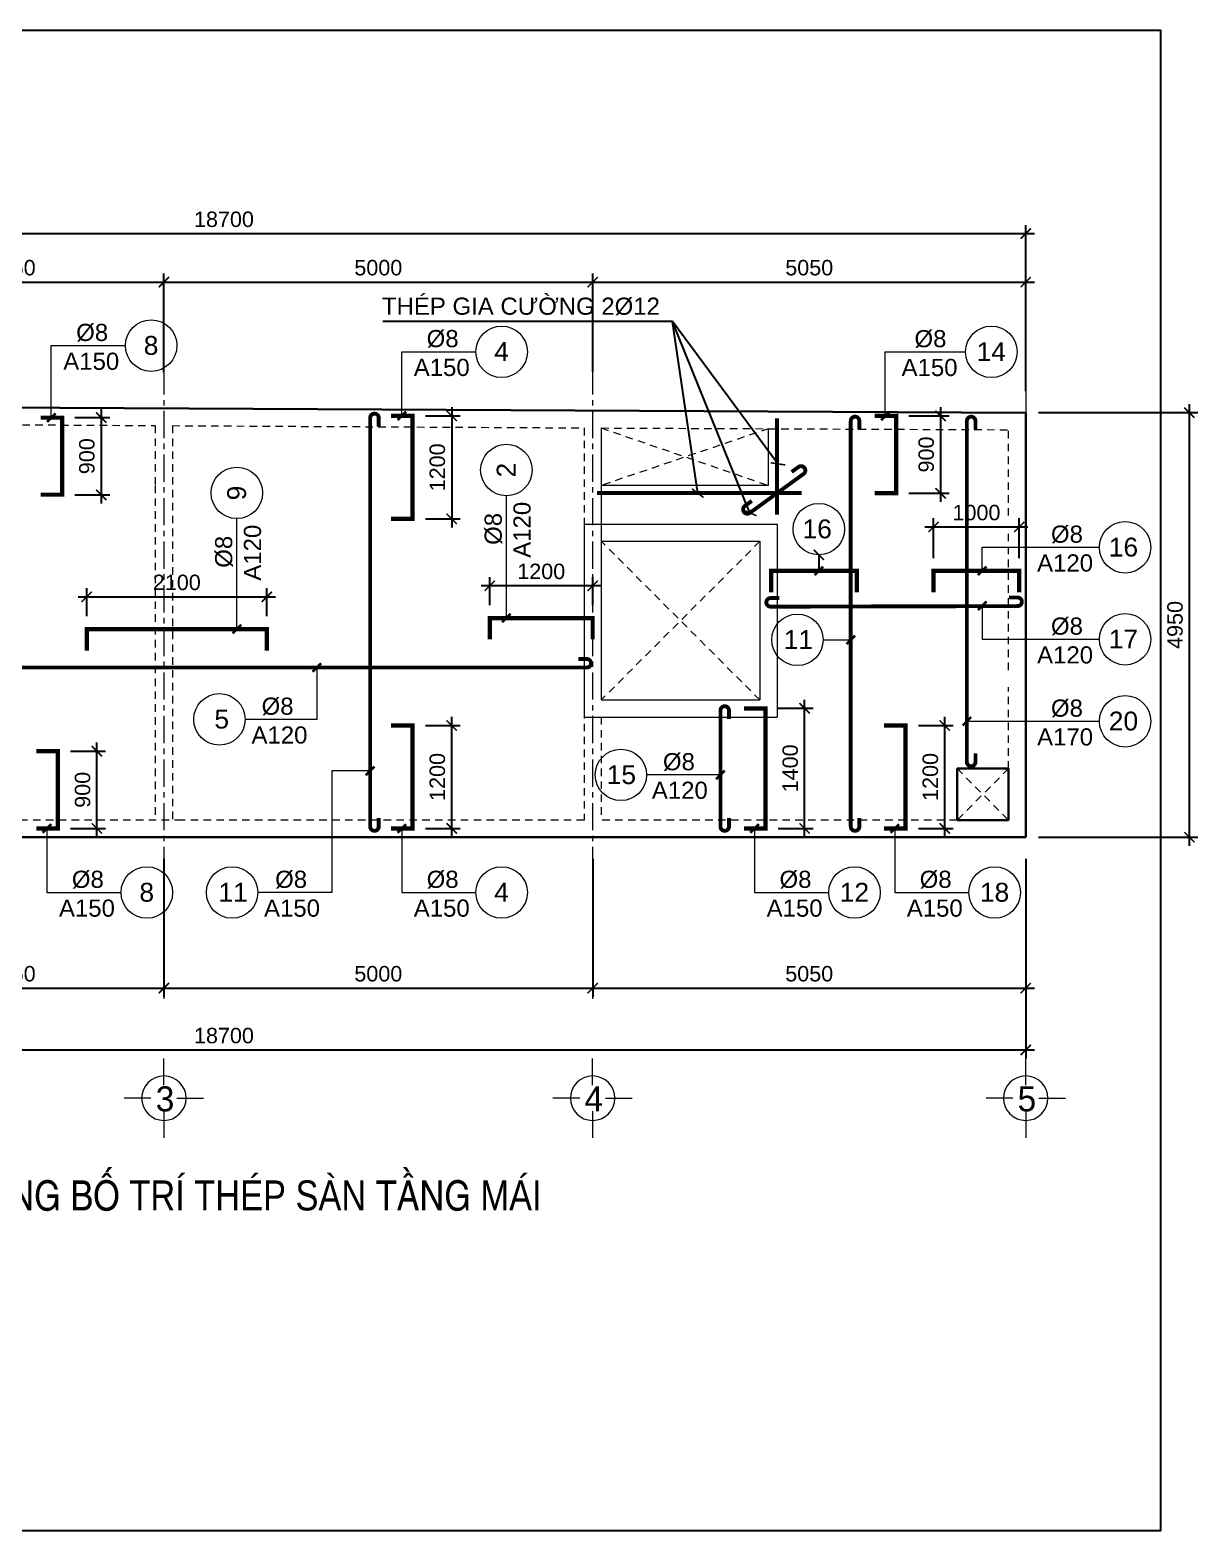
# Model space of a CAD drawing. Header units: millimetres. Extents: x -559287 to -299624, y 2351330 to 2655682.
# Drawn here: x -524757 to -511138, y 2408012 to 2425510 of the extents above; entities that cross this region are included whole.
import ezdxf
from ezdxf.enums import TextEntityAlignment as Align

# ---------------------------------------------------------------- set-up
doc = ezdxf.new("R2010")
doc.units = ezdxf.units.MM
doc.header["$LTSCALE"] = 10
for name, pattern in [('ACAD_ISO04W100', [30, 24, -3, 0, -3]), ('CENTER', [50.8, 31.75, -6.35, 6.35, -6.35]), ('HIDDEN', [0.3, 0.175, -0.125]), ('HIDDENX2', [0.75, 0.5, -0.25])]:
    doc.linetypes.add(name, pattern=pattern)
doc.layers.get('0').update_dxf_attribs({"lineweight": 20})
doc.layers.get('Defpoints').update_dxf_attribs({"lineweight": 20})
for name, color, linetype, lineweight in [('Dim', 251, 'Continuous', 15), ('Net khuat', 76, 'HIDDENX2', 15), ('Net manh', 8, 'Continuous', 13), ('Net-thay', 252, 'Continuous', 9), ('Text', 54, 'Continuous', 25), ('Thep dai', 2, 'Continuous', 50), ('Thep doc', 140, 'Continuous', 60), ('Tim', 144, 'CENTER', 9), ('Tuong', 1, 'Continuous', 30)]:
    doc.layers.add(name, color=color, linetype=linetype, lineweight=lineweight)
doc.layers.add('ththep', color=3, linetype='Continuous')
doc.styles.add('HELVE', font='VHAVAN.TTF', dxfattribs={"height": 800})
doc.styles.add('IN-NHO', font='VHELVEN.TTF', dxfattribs={"height": 200})
doc.styles.add('NGHIA5', font='arial_0.ttf', dxfattribs={"height": 180})
doc.styles.add('STYLE1-S1', font='VHARIALN.TTF')
doc.dimstyles.new('dim100', dxfattribs={"dimscale": 100, "dimtxt": 180, "dimasz": 1.2, "dimexe": 1, "dimexo": 1.5, "dimgap": 0.75, "dimtad": 1, "dimdec": 0, "dimzin": 0, "dimdsep": 46, "dimtxsty": 'NGHIA5', "dimblk1": 'ARCHTICK', "dimblk2": 'ARCHTICK', "dimsah": 1, "dimcen": 0.09, "dimdle": 1, "dimclrd": 256, "dimclre": 256, "dimclrt": 54, "dimadec": 0, "dimazin": 0, "dimtfac": 1, "dimtdec": 0, "dimtofl": 0, "dimtmove": 2, "dimatfit": 3, "dimfxl": 0, "dimtolj": 1, "dimtzin": 0, "dimarcsym": 0})

# ---------------------------------------------------------------- blocks, each defined once
blk = doc.blocks.new('_ARCHTICK')
at = {"color": 0, "linetype": 'ByBlock', "const_width": 0.15}
blk.add_lwpolyline([(-0.5, -0.5), (0.5, 0.5)], dxfattribs=at)
blk = doc.blocks.new('*D451')
at = {"layer": 'Defpoints', "color": 0, "transparency": 16777216}
for p in [(-526746, 2415999), (-523196, 2415999), (-523196, 2414340)]:
    blk.add_point(p, dxfattribs=at)
at = {"layer": 'Dim', "lineweight": -2, "transparency": 16777216}
for p, q in [((-526746, 2415849), (-526746, 2414240)), ((-523196, 2415849), (-523196, 2414240)), ((-526846, 2414340), (-523096, 2414340))]:
    blk.add_line(p, q, dxfattribs=at)
at = {"layer": 'Dim', "lineweight": -2, "transparency": 16777216, "xscale": 120, "yscale": 120, "zscale": 120, "rotation": 180}
blk.add_blockref('_ARCHTICK', (-526746, 2414340), dxfattribs=at)
at = {"layer": 'Dim', "lineweight": -2, "transparency": 16777216, "xscale": 120, "yscale": 120, "zscale": 120}
blk.add_blockref('_ARCHTICK', (-523196, 2414340), dxfattribs=at)
at = {"layer": 'Dim', "color": 54, "transparency": 16777216, "insert": (-524971, 2414507), "char_height": 180, "attachment_point": 5, "style": 'NGHIA5'}
blk.add_mtext('\\A1;3550', dxfattribs=at)
blk = doc.blocks.new('*D452')
at = {"layer": 'Defpoints', "color": 0, "transparency": 16777216}
for p in [(-523196, 2415999), (-518196, 2415999), (-518196, 2414340)]:
    blk.add_point(p, dxfattribs=at)
at = {"layer": 'Dim', "lineweight": -2, "transparency": 16777216}
for p, q in [((-523196, 2415849), (-523196, 2414240)), ((-518196, 2415849), (-518196, 2414240)), ((-523296, 2414340), (-518096, 2414340))]:
    blk.add_line(p, q, dxfattribs=at)
at = {"layer": 'Dim', "lineweight": -2, "transparency": 16777216, "xscale": 120, "yscale": 120, "zscale": 120, "rotation": 180}
blk.add_blockref('_ARCHTICK', (-523196, 2414340), dxfattribs=at)
at = {"layer": 'Dim', "lineweight": -2, "transparency": 16777216, "xscale": 120, "yscale": 120, "zscale": 120}
blk.add_blockref('_ARCHTICK', (-518196, 2414340), dxfattribs=at)
at = {"layer": 'Dim', "color": 54, "transparency": 16777216, "insert": (-520696, 2414507), "char_height": 180, "attachment_point": 5, "style": 'NGHIA5'}
blk.add_mtext('\\A1;5000', dxfattribs=at)
blk = doc.blocks.new('*D453')
at = {"layer": 'Defpoints', "color": 0, "transparency": 16777216}
for p in [(-518196, 2415999), (-513146, 2415999), (-513146, 2414340)]:
    blk.add_point(p, dxfattribs=at)
at = {"layer": 'Dim', "lineweight": -2, "transparency": 16777216}
for p, q in [((-518196, 2415849), (-518196, 2414240)), ((-513146, 2415849), (-513146, 2414240)), ((-518296, 2414340), (-513046, 2414340))]:
    blk.add_line(p, q, dxfattribs=at)
at = {"layer": 'Dim', "lineweight": -2, "transparency": 16777216, "xscale": 120, "yscale": 120, "zscale": 120, "rotation": 180}
blk.add_blockref('_ARCHTICK', (-518196, 2414340), dxfattribs=at)
at = {"layer": 'Dim', "lineweight": -2, "transparency": 16777216, "xscale": 120, "yscale": 120, "zscale": 120}
blk.add_blockref('_ARCHTICK', (-513146, 2414340), dxfattribs=at)
at = {"layer": 'Dim', "color": 54, "transparency": 16777216, "insert": (-515671, 2414507), "char_height": 180, "attachment_point": 5, "style": 'NGHIA5'}
blk.add_mtext('\\A1;5050', dxfattribs=at)
blk = doc.blocks.new('*D454')
at = {"layer": 'Defpoints', "color": 0, "transparency": 16777216}
for p in [(-531846, 2415999), (-513146, 2415999), (-513146, 2413619)]:
    blk.add_point(p, dxfattribs=at)
at = {"layer": 'Dim', "lineweight": -2, "transparency": 16777216}
for p, q in [((-531846, 2415849), (-531846, 2413519)), ((-513146, 2415849), (-513146, 2413519)), ((-531946, 2413619), (-513046, 2413619))]:
    blk.add_line(p, q, dxfattribs=at)
at = {"layer": 'Dim', "lineweight": -2, "transparency": 16777216, "xscale": 120, "yscale": 120, "zscale": 120, "rotation": 180}
blk.add_blockref('_ARCHTICK', (-531846, 2413619), dxfattribs=at)
at = {"layer": 'Dim', "lineweight": -2, "transparency": 16777216, "xscale": 120, "yscale": 120, "zscale": 120}
blk.add_blockref('_ARCHTICK', (-513146, 2413619), dxfattribs=at)
at = {"layer": 'Dim', "color": 54, "transparency": 16777216, "insert": (-522496, 2413786), "char_height": 180, "attachment_point": 5, "style": 'NGHIA5'}
blk.add_mtext('\\A1;18700', dxfattribs=at)
blk = doc.blocks.new('truc ngang-helve')
for points in [[(0, -4.8), (0, 0)], [(-2.33, -7.13), (-7.13, -7.13)], [(2.33, -7.13), (7.13, -7.13)], [(0, -9.45), (0, -14.26)]]:
    blk.add_lwpolyline(points)
blk.add_circle((0, -7.13), 4)
at = {"style": 'HELVE'}
blk.add_attdef('A', text='', height=4.5, dxfattribs=at).set_placement((0.03, -7.01), align=Align.MIDDLE_CENTER)
blk = doc.blocks.new('*D457')
at = {"layer": 'Defpoints', "color": 0, "transparency": 16777216}
for p in [(-523196, 2422571), (-526746, 2421379), (-523196, 2421372)]:
    blk.add_point(p, dxfattribs=at)
at = {"layer": 'Dim', "lineweight": -2, "transparency": 16777216}
for p, q in [((-526746, 2421529), (-526746, 2422671)), ((-523196, 2421522), (-523196, 2422671)), ((-526846, 2422571), (-523096, 2422571))]:
    blk.add_line(p, q, dxfattribs=at)
at = {"layer": 'Dim', "lineweight": -2, "transparency": 16777216, "xscale": 120, "yscale": 120, "zscale": 120, "rotation": 180}
blk.add_blockref('_ARCHTICK', (-526746, 2422571), dxfattribs=at)
at = {"layer": 'Dim', "lineweight": -2, "transparency": 16777216, "xscale": 120, "yscale": 120, "zscale": 120}
blk.add_blockref('_ARCHTICK', (-523196, 2422571), dxfattribs=at)
at = {"layer": 'Dim', "color": 54, "transparency": 16777216, "insert": (-524971, 2422738), "char_height": 180, "attachment_point": 5, "style": 'NGHIA5'}
blk.add_mtext('\\A1;3550', dxfattribs=at)
blk = doc.blocks.new('*D458')
at = {"layer": 'Defpoints', "color": 0, "transparency": 16777216}
for p in [(-518196, 2422571), (-523196, 2421372), (-518196, 2421379)]:
    blk.add_point(p, dxfattribs=at)
at = {"layer": 'Dim', "lineweight": -2, "transparency": 16777216}
for p, q in [((-523196, 2421522), (-523196, 2422671)), ((-518196, 2421529), (-518196, 2422671)), ((-523296, 2422571), (-518096, 2422571))]:
    blk.add_line(p, q, dxfattribs=at)
at = {"layer": 'Dim', "lineweight": -2, "transparency": 16777216, "xscale": 120, "yscale": 120, "zscale": 120, "rotation": 180}
blk.add_blockref('_ARCHTICK', (-523196, 2422571), dxfattribs=at)
at = {"layer": 'Dim', "lineweight": -2, "transparency": 16777216, "xscale": 120, "yscale": 120, "zscale": 120}
blk.add_blockref('_ARCHTICK', (-518196, 2422571), dxfattribs=at)
at = {"layer": 'Dim', "color": 54, "transparency": 16777216, "insert": (-520696, 2422738), "char_height": 180, "attachment_point": 5, "style": 'NGHIA5'}
blk.add_mtext('\\A1;5000', dxfattribs=at)
blk = doc.blocks.new('*D459')
at = {"layer": 'Defpoints', "color": 0, "transparency": 16777216}
for p in [(-513146, 2422571), (-518196, 2421379), (-513146, 2421151)]:
    blk.add_point(p, dxfattribs=at)
at = {"layer": 'Dim', "lineweight": -2, "transparency": 16777216}
for p, q in [((-518196, 2421529), (-518196, 2422671)), ((-513146, 2421301), (-513146, 2422671)), ((-518296, 2422571), (-513046, 2422571))]:
    blk.add_line(p, q, dxfattribs=at)
at = {"layer": 'Dim', "lineweight": -2, "transparency": 16777216, "xscale": 120, "yscale": 120, "zscale": 120, "rotation": 180}
blk.add_blockref('_ARCHTICK', (-518196, 2422571), dxfattribs=at)
at = {"layer": 'Dim', "lineweight": -2, "transparency": 16777216, "xscale": 120, "yscale": 120, "zscale": 120}
blk.add_blockref('_ARCHTICK', (-513146, 2422571), dxfattribs=at)
at = {"layer": 'Dim', "color": 54, "transparency": 16777216, "insert": (-515671, 2422738), "char_height": 180, "attachment_point": 5, "style": 'NGHIA5'}
blk.add_mtext('\\A1;5050', dxfattribs=at)
blk = doc.blocks.new('*D460')
at = {"layer": 'Defpoints', "color": 0, "transparency": 16777216}
for p in [(-513146, 2423136), (-531846, 2421379), (-513146, 2421214)]:
    blk.add_point(p, dxfattribs=at)
at = {"layer": 'Dim', "lineweight": -2, "transparency": 16777216}
for p, q in [((-531946, 2423136), (-513046, 2423136)), ((-531846, 2421529), (-531846, 2423236)), ((-513146, 2421364), (-513146, 2423236))]:
    blk.add_line(p, q, dxfattribs=at)
at = {"layer": 'Dim', "lineweight": -2, "transparency": 16777216, "xscale": 120, "yscale": 120, "zscale": 120, "rotation": 180}
blk.add_blockref('_ARCHTICK', (-531846, 2423136), dxfattribs=at)
at = {"layer": 'Dim', "lineweight": -2, "transparency": 16777216, "xscale": 120, "yscale": 120, "zscale": 120}
blk.add_blockref('_ARCHTICK', (-513146, 2423136), dxfattribs=at)
at = {"layer": 'Dim', "color": 54, "transparency": 16777216, "insert": (-522496, 2423302), "char_height": 180, "attachment_point": 5, "style": 'NGHIA5'}
blk.add_mtext('\\A1;18700', dxfattribs=at)
blk = doc.blocks.new('*D461')
at = {"layer": 'Defpoints', "color": 0, "transparency": 16777216}
for p in [(-513147, 2421049), (-511238, 2421049), (-513147, 2416099)]:
    blk.add_point(p, dxfattribs=at)
at = {"layer": 'Dim', "lineweight": -2, "transparency": 16777216}
for p, q in [((-512997, 2421049), (-511138, 2421049)), ((-511238, 2415999), (-511238, 2421149)), ((-512997, 2416099), (-511138, 2416099))]:
    blk.add_line(p, q, dxfattribs=at)
at = {"layer": 'Dim', "lineweight": -2, "transparency": 16777216, "xscale": 120, "yscale": 120, "zscale": 120}
for p, rotation in [((-511238, 2421049), 90), ((-511238, 2416099), 270)]:
    blk.add_blockref('_ARCHTICK', p, dxfattribs=dict(at, rotation=rotation))
at = {"layer": 'Dim', "color": 54, "transparency": 16777216, "insert": (-511405, 2418574), "char_height": 180, "attachment_point": 5, "rotation": 90, "style": 'NGHIA5'}
blk.add_mtext('\\A1;4950', dxfattribs=at)
blk = doc.blocks.new('*D464')
at = {"layer": 'Defpoints', "color": 0, "ltscale": 3, "transparency": 16777216}
for p in [(-521996, 2418902), (-524096, 2418526), (-521996, 2418526)]:
    blk.add_point(p, dxfattribs=at)
at = {"layer": 'Dim', "lineweight": -2, "ltscale": 3, "transparency": 16777216}
for p, q in [((-524096, 2418676), (-524096, 2419002)), ((-521996, 2418676), (-521996, 2419002)), ((-524196, 2418902), (-521896, 2418902))]:
    blk.add_line(p, q, dxfattribs=at)
at = {"layer": 'Dim', "lineweight": -2, "ltscale": 3, "transparency": 16777216, "xscale": 120, "yscale": 120, "zscale": 120, "rotation": 180}
blk.add_blockref('_ARCHTICK', (-524096, 2418902), dxfattribs=at)
at = {"layer": 'Dim', "lineweight": -2, "ltscale": 3, "transparency": 16777216, "xscale": 120, "yscale": 120, "zscale": 120}
blk.add_blockref('_ARCHTICK', (-521996, 2418902), dxfattribs=at)
at = {"layer": 'Dim', "color": 54, "ltscale": 3, "transparency": 16777216, "insert": (-523046, 2419069), "char_height": 180, "attachment_point": 5, "style": 'NGHIA5'}
blk.add_mtext('\\A1;2100', dxfattribs=at)
blk = doc.blocks.new('*D466')
at = {"layer": 'Defpoints', "color": 0, "transparency": 16777216}
for p in [(-524434, 2417102), (-523977, 2417102), (-524434, 2416202)]:
    blk.add_point(p, dxfattribs=at)
at = {"layer": 'Dim', "lineweight": -2, "transparency": 16777216}
for p, q in [((-523977, 2416102), (-523977, 2417202)), ((-524284, 2417102), (-523877, 2417102)), ((-524284, 2416202), (-523877, 2416202))]:
    blk.add_line(p, q, dxfattribs=at)
at = {"layer": 'Dim', "lineweight": -2, "transparency": 16777216, "xscale": 120, "yscale": 120, "zscale": 120}
for p, rotation in [((-523977, 2417102), 90), ((-523977, 2416202), 270)]:
    blk.add_blockref('_ARCHTICK', p, dxfattribs=dict(at, rotation=rotation))
at = {"layer": 'Dim', "color": 54, "transparency": 16777216, "insert": (-524144, 2416652), "char_height": 180, "attachment_point": 5, "rotation": 90, "style": 'NGHIA5'}
blk.add_mtext('\\A1;900', dxfattribs=at)
blk = doc.blocks.new('*D467')
at = {"layer": 'Defpoints', "color": 0, "transparency": 16777216}
for p in [(-524384, 2420991), (-524384, 2420091), (-523927, 2420091)]:
    blk.add_point(p, dxfattribs=at)
at = {"layer": 'Dim', "lineweight": -2, "transparency": 16777216}
for p, q in [((-523927, 2421091), (-523927, 2419991)), ((-524234, 2420991), (-523827, 2420991)), ((-524234, 2420091), (-523827, 2420091))]:
    blk.add_line(p, q, dxfattribs=at)
at = {"layer": 'Dim', "lineweight": -2, "transparency": 16777216, "xscale": 120, "yscale": 120, "zscale": 120}
for p, rotation in [((-523927, 2420991), 90), ((-523927, 2420091), 270)]:
    blk.add_blockref('_ARCHTICK', p, dxfattribs=dict(at, rotation=rotation))
at = {"layer": 'Dim', "color": 54, "transparency": 16777216, "insert": (-524094, 2420541), "char_height": 180, "attachment_point": 5, "rotation": 90, "style": 'NGHIA5'}
blk.add_mtext('\\A1;900', dxfattribs=at)
blk = doc.blocks.new('*D468')
at = {"layer": 'Defpoints', "color": 0, "transparency": 16777216}
for p in [(-520297, 2417402), (-519840, 2417402), (-520297, 2416202)]:
    blk.add_point(p, dxfattribs=at)
at = {"layer": 'Dim', "lineweight": -2, "transparency": 16777216}
for p, q in [((-520147, 2417402), (-519740, 2417402)), ((-519840, 2416102), (-519840, 2417502)), ((-520147, 2416202), (-519740, 2416202))]:
    blk.add_line(p, q, dxfattribs=at)
at = {"layer": 'Dim', "lineweight": -2, "transparency": 16777216, "xscale": 120, "yscale": 120, "zscale": 120}
for p, rotation in [((-519840, 2417402), 90), ((-519840, 2416202), 270)]:
    blk.add_blockref('_ARCHTICK', p, dxfattribs=dict(at, rotation=rotation))
at = {"layer": 'Dim', "color": 54, "transparency": 16777216, "insert": (-520007, 2416802), "char_height": 180, "attachment_point": 5, "rotation": 90, "style": 'NGHIA5'}
blk.add_mtext('\\A1;1200', dxfattribs=at)
blk = doc.blocks.new('*D469')
at = {"layer": 'Defpoints', "color": 0, "transparency": 16777216}
for p in [(-520297, 2421011), (-520297, 2419811), (-519840, 2419811)]:
    blk.add_point(p, dxfattribs=at)
at = {"layer": 'Dim', "lineweight": -2, "transparency": 16777216}
for p, q in [((-520147, 2421011), (-519740, 2421011)), ((-519840, 2421111), (-519840, 2419711)), ((-520147, 2419811), (-519740, 2419811))]:
    blk.add_line(p, q, dxfattribs=at)
at = {"layer": 'Dim', "lineweight": -2, "transparency": 16777216, "xscale": 120, "yscale": 120, "zscale": 120}
for p, rotation in [((-519840, 2421011), 90), ((-519840, 2419811), 270)]:
    blk.add_blockref('_ARCHTICK', p, dxfattribs=dict(at, rotation=rotation))
at = {"layer": 'Dim', "color": 54, "transparency": 16777216, "insert": (-520007, 2420411), "char_height": 180, "attachment_point": 5, "rotation": 90, "style": 'NGHIA5'}
blk.add_mtext('\\A1;1200', dxfattribs=at)
blk = doc.blocks.new('*D788')
at = {"layer": 'Defpoints', "color": 0, "ltscale": 3, "transparency": 16777216}
for p in [(-519396, 2419031), (-519396, 2418655), (-518196, 2418655)]:
    blk.add_point(p, dxfattribs=at)
at = {"layer": 'Dim', "lineweight": -2, "ltscale": 3, "transparency": 16777216}
for p, q in [((-519396, 2418805), (-519396, 2419131)), ((-518196, 2418805), (-518196, 2419131)), ((-518096, 2419031), (-519496, 2419031))]:
    blk.add_line(p, q, dxfattribs=at)
at = {"layer": 'Dim', "lineweight": -2, "ltscale": 3, "transparency": 16777216, "xscale": 120, "yscale": 120, "zscale": 120, "rotation": 180}
blk.add_blockref('_ARCHTICK', (-519396, 2419031), dxfattribs=at)
at = {"layer": 'Dim', "lineweight": -2, "ltscale": 3, "transparency": 16777216, "xscale": 120, "yscale": 120, "zscale": 120}
blk.add_blockref('_ARCHTICK', (-518196, 2419031), dxfattribs=at)
at = {"layer": 'Dim', "color": 54, "ltscale": 3, "transparency": 16777216, "insert": (-518796, 2419197), "char_height": 180, "attachment_point": 5, "style": 'NGHIA5'}
blk.add_mtext('\\A1;1200', dxfattribs=at)
blk = doc.blocks.new('*D789')
at = {"layer": 'Defpoints', "color": 0, "transparency": 16777216}
for p in [(-516182, 2417602), (-515725, 2417602), (-516182, 2416202)]:
    blk.add_point(p, dxfattribs=at)
at = {"layer": 'Dim', "lineweight": -2, "transparency": 16777216}
for p, q in [((-515725, 2416102), (-515725, 2417702)), ((-516032, 2417602), (-515625, 2417602)), ((-516032, 2416202), (-515625, 2416202))]:
    blk.add_line(p, q, dxfattribs=at)
at = {"layer": 'Dim', "lineweight": -2, "transparency": 16777216, "xscale": 120, "yscale": 120, "zscale": 120}
for p, rotation in [((-515725, 2417602), 90), ((-515725, 2416202), 270)]:
    blk.add_blockref('_ARCHTICK', p, dxfattribs=dict(at, rotation=rotation))
at = {"layer": 'Dim', "color": 54, "transparency": 16777216, "insert": (-515892, 2416902), "char_height": 180, "attachment_point": 5, "rotation": 90, "style": 'NGHIA5'}
blk.add_mtext('\\A1;1400', dxfattribs=at)
blk = doc.blocks.new('*D790')
at = {"layer": 'Defpoints', "color": 0, "transparency": 16777216}
for p in [(-514659, 2421011), (-514659, 2420110), (-514139, 2420110)]:
    blk.add_point(p, dxfattribs=at)
at = {"layer": 'Dim', "lineweight": -2, "transparency": 16777216}
for p, q in [((-514509, 2421011), (-514039, 2421011)), ((-514139, 2421111), (-514139, 2420010)), ((-514509, 2420110), (-514039, 2420110))]:
    blk.add_line(p, q, dxfattribs=at)
at = {"layer": 'Dim', "lineweight": -2, "transparency": 16777216, "xscale": 120, "yscale": 120, "zscale": 120}
for p, rotation in [((-514139, 2421011), 90), ((-514139, 2420110), 270)]:
    blk.add_blockref('_ARCHTICK', p, dxfattribs=dict(at, rotation=rotation))
at = {"layer": 'Dim', "color": 54, "transparency": 16777216, "insert": (-514306, 2420561), "char_height": 180, "attachment_point": 5, "rotation": 90, "style": 'NGHIA5'}
blk.add_mtext('\\A1;900', dxfattribs=at)
blk = doc.blocks.new('*D822')
at = {"layer": 'Defpoints', "color": 0, "transparency": 16777216}
for p in [(-513222, 2419717), (-514221, 2419204), (-513222, 2419204)]:
    blk.add_point(p, dxfattribs=at)
at = {"layer": 'Dim', "lineweight": -2, "transparency": 16777216}
for p, q in [((-514221, 2419354), (-514221, 2419817)), ((-513222, 2419354), (-513222, 2419817)), ((-514321, 2419717), (-513122, 2419717))]:
    blk.add_line(p, q, dxfattribs=at)
at = {"layer": 'Dim', "lineweight": -2, "transparency": 16777216, "xscale": 120, "yscale": 120, "zscale": 120, "rotation": 180}
blk.add_blockref('_ARCHTICK', (-514221, 2419717), dxfattribs=at)
at = {"layer": 'Dim', "lineweight": -2, "transparency": 16777216, "xscale": 120, "yscale": 120, "zscale": 120}
blk.add_blockref('_ARCHTICK', (-513222, 2419717), dxfattribs=at)
at = {"layer": 'Dim', "color": 54, "transparency": 16777216, "insert": (-513721, 2419883), "char_height": 180, "attachment_point": 5, "style": 'NGHIA5'}
blk.add_mtext('\\A1;1000', dxfattribs=at)
blk = doc.blocks.new('*D823')
at = {"layer": 'Defpoints', "color": 0, "transparency": 16777216}
for p in [(-514548, 2417402), (-514091, 2417402), (-514548, 2416202)]:
    blk.add_point(p, dxfattribs=at)
at = {"layer": 'Dim', "lineweight": -2, "transparency": 16777216}
for p, q in [((-514398, 2417402), (-513991, 2417402)), ((-514091, 2416102), (-514091, 2417502)), ((-514398, 2416202), (-513991, 2416202))]:
    blk.add_line(p, q, dxfattribs=at)
at = {"layer": 'Dim', "lineweight": -2, "transparency": 16777216, "xscale": 120, "yscale": 120, "zscale": 120}
for p, rotation in [((-514091, 2417402), 90), ((-514091, 2416202), 270)]:
    blk.add_blockref('_ARCHTICK', p, dxfattribs=dict(at, rotation=rotation))
at = {"layer": 'Dim', "color": 54, "transparency": 16777216, "insert": (-514258, 2416802), "char_height": 180, "attachment_point": 5, "rotation": 90, "style": 'NGHIA5'}
blk.add_mtext('\\A1;1200', dxfattribs=at)

msp = doc.modelspace()

# ---------------------------------------------------------------- linework, layer by layer
at = {"color": 251, "linetype": 'ACAD_ISO04W100', "ltscale": 20}
msp.add_line((-513146.1, 2422693.3), (-513146.1, 2420229), dxfattribs=at)
at = {"layer": 'Net khuat', "linetype": 'HIDDEN', "ltscale": 50}
for p, q in [((-526646.4, 2420917), (-523296.4, 2420898.7)), ((-523296.4, 2420898.7), (-523296.4, 2420198.8)), ((-523096.4, 2420897.6), (-518296.4, 2420871.4)), ((-523096.4, 2420897.6), (-523096.4, 2416298.8)), ((-518296.4, 2420871.4), (-518296.4, 2416298.8)), ((-518096.4, 2420870.3), (-513346.1, 2420849.5)), ((-518096.4, 2420870.3), (-516145.9, 2420199.9)), ((-516145.9, 2420861.5), (-518096.4, 2420199.9)), ((-513346.2, 2419848.8), (-513346.1, 2420849.5)), ((-523296.4, 2420198.8), (-523296.4, 2416298.8)), ((-513346.4, 2418048.8), (-513346.2, 2419648.8)), ((-516246.4, 2419549.1), (-518096.4, 2417699.1)), ((-516246.4, 2417699.1), (-518096.4, 2419549.1)), ((-513346.5, 2416898.8), (-513346.4, 2417848.8)), ((-518096.4, 2417499.1), (-518096.4, 2416298.8)), ((-513346.4, 2416898.8), (-513946.5, 2416298.8)), ((-513946.4, 2416898.8), (-513346.4, 2416298.8)), ((-522984.8, 2416298.8), (-526646.4, 2416298.8)), ((-518296.4, 2416298.8), (-523096.4, 2416298.8)), ((-513946.6, 2416298.8), (-518096.4, 2416298.8))]:
    msp.add_line(p, q, dxfattribs=at)
at = {"layer": 'Net khuat', "linetype": 'ByBlock', "ltscale": 50}
for p, q in [((-518096.4, 2420870.3), (-518096.4, 2419848.7)), ((-516145.9, 2420199.9), (-516145.9, 2420861.5)), ((-516145.9, 2420199.9), (-518096.4, 2420199.9)), ((-518096.4, 2419848.7), (-518096.4, 2417699.1)), ((-518296.4, 2419749.1), (-516046.4, 2419748.9)), ((-518296.4, 2419749.1), (-518296.4, 2417499.1)), ((-516046.4, 2419749.1), (-516046.4, 2417499.1)), ((-518096.4, 2419549.1), (-516246.4, 2419549.1)), ((-516246.4, 2419549.1), (-516246.4, 2417699.1)), ((-518096.4, 2417699.1), (-516246.4, 2417699.1)), ((-518296.4, 2417499.1), (-516046.4, 2417499.1))]:
    msp.add_line(p, q, dxfattribs=at)
at = {"layer": 'Net manh'}
msp.add_line((-515508.9, 2418400.8), (-515186.7, 2418400.8), dxfattribs=at)
for points in [[(-524509.1, 2420990.5), (-524509.1, 2421830.3), (-523644.7, 2421830.3)], [(-520422.1, 2421011.4), (-520422.1, 2421758.4), (-519557.7, 2421758.4)], [(-514783.6, 2421010.7), (-514783.6, 2421757.7), (-513847.2, 2421757.7)], [(-519202.4, 2418654.5), (-519202.4, 2419276.2), (-519202.4, 2420080)], [(-522345.5, 2418525.7), (-522345.5, 2419813.2)], [(-513654, 2419203.7), (-513654, 2419479), (-512287.3, 2419479)], [(-513654, 2418798.2), (-513654, 2418406.9), (-512287.3, 2418406.9)], [(-521412.6, 2418077.5), (-521412.6, 2417473.3), (-522248.7, 2417473.3)], [(-513832.6, 2417450.9), (-512287.3, 2417450.9)], [(-520790.8, 2416872.1), (-521236.4, 2416872.1), (-521236.4, 2415455), (-522100.8, 2415455)], [(-516706.4, 2416825.9), (-517567, 2416825.9)], [(-524559.4, 2416202), (-524559.4, 2415455), (-523694.9, 2415455)], [(-520422.1, 2416202), (-520422.1, 2415455), (-519557.7, 2415455)], [(-516307.3, 2416202), (-516307.3, 2415455), (-515442.8, 2415455)], [(-514673.1, 2416202), (-514673.1, 2415455), (-513808.6, 2415455)]]:
    msp.add_lwpolyline(points, dxfattribs=at)
at = {"layer": 'Net manh', "const_width": 30}
for points in [[(-524459.1, 2421040.5), (-524559.1, 2420940.5)], [(-520372.1, 2421061.4), (-520472.1, 2420961.4)], [(-514733.6, 2421060.7), (-514833.6, 2420960.7)], [(-515608.8, 2419153.7), (-515508.8, 2419253.7)], [(-513704, 2419153.7), (-513604, 2419253.7)], [(-513704, 2418748.2), (-513604, 2418848.2)], [(-522395, 2418476.2), (-522295, 2418576.2)], [(-519252.4, 2418604.5), (-519152.4, 2418704.5)], [(-515236.2, 2418351.4), (-515136.2, 2418451.4)], [(-521462.6, 2418027.5), (-521362.6, 2418127.5)], [(-513882.6, 2417400.9), (-513782.6, 2417500.9)], [(-520840.8, 2416822.1), (-520740.8, 2416922.1)], [(-516756.4, 2416775.9), (-516656.4, 2416875.9)], [(-524509.4, 2416252), (-524609.4, 2416152)], [(-520372.1, 2416252), (-520472.1, 2416152)], [(-516257.3, 2416252), (-516357.3, 2416152)], [(-514623.1, 2416252), (-514723.1, 2416152)]]:
    msp.add_lwpolyline(points, dxfattribs=at)
at = {"layer": 'Net manh'}
for centre in [(-523344.7, 2421830.3), (-519257.7, 2421758.4), (-513547.2, 2421757.7), (-519202.4, 2420380), (-522345.5, 2420113.2), (-515558.8, 2419691.2), (-511987.3, 2419479), (-515808.9, 2418400.8), (-511987.3, 2418406.9), (-522548.7, 2417473.3), (-511987.3, 2417450.9), (-517867, 2416825.9), (-523394.9, 2415455), (-522400.8, 2415455), (-519257.7, 2415455), (-515142.8, 2415455), (-513508.6, 2415455)]:
    msp.add_circle(centre, 300, dxfattribs=at)
at = {"layer": 'Thep dai', "const_width": 45}
for points in [[(-520690.8, 2420887.3), (-520690.8, 2420987.3, 1), (-520790.8, 2420987.3), (-520790.8, 2416224, 1), (-520690.8, 2416224), (-520690.8, 2416324)], [(-515086.7, 2420852), (-515086.7, 2420952, 1), (-515186.7, 2420952), (-515186.7, 2416224, 1), (-515086.7, 2416224), (-515086.7, 2416324)], [(-513732.6, 2420852), (-513732.6, 2420952, 1), (-513832.6, 2420952), (-513832.6, 2416977.1, 1), (-513732.6, 2416977.1), (-513732.6, 2417077.1)], [(-516340.6, 2420020.1), (-516421.6, 2419961.5, 1), (-516363, 2419880.5), (-515737, 2420335.1, 1), (-515795.6, 2420416.1), (-515876.6, 2420357.5)], [(-516021.3, 2418887.2), (-516121.3, 2418887.2, 1), (-516121.3, 2418787.2), (-513241.4, 2418793.8, 1), (-513241.4, 2418893.8), (-513341.4, 2418893.8)], [(-518365.1, 2418177.5), (-518265.1, 2418177.5, -1), (-518265.1, 2418077.5), (-526741.7, 2418077.5, -1), (-526741.7, 2418177.5), (-526641.7, 2418177.5)], [(-516606.4, 2417476.7), (-516606.4, 2417576.7, 1), (-516706.4, 2417576.7), (-516706.4, 2416224, 1), (-516606.4, 2416224), (-516606.4, 2416324)]]:
    msp.add_lwpolyline(points, format="xyb", dxfattribs=at)
for points in [[(-516046.6, 2420982.3), (-516046.6, 2419857.9)], [(-518146.4, 2420112.6), (-515760.6, 2420112.6)]]:
    msp.add_lwpolyline(points, dxfattribs=at)
at = {"layer": 'Thep doc', "const_width": 50}
for points in [[(-524634.1, 2420990.5), (-524384.1, 2420990.5), (-524384.1, 2420092.7), (-524634.1, 2420092.7)], [(-520547.1, 2421011.4), (-520297.1, 2421011.4), (-520297.1, 2419811.4), (-520547.1, 2419811.4)], [(-514908.6, 2420110.5), (-514658.6, 2420110.5), (-514658.6, 2421010.7), (-514908.6, 2421010.7)], [(-515115.8, 2418953.7), (-515115.8, 2419203.7), (-516115.5, 2419203.7), (-516115.5, 2418953.7)], [(-513221.6, 2418953.7), (-513221.6, 2419203.7), (-514221.3, 2419203.7), (-514221.3, 2418953.7)], [(-519396.4, 2418404.5), (-519396.4, 2418654.5), (-518196.4, 2418654.5), (-518196.4, 2418404.5)], [(-521996.4, 2418275.7), (-521996.4, 2418525.7), (-524096.4, 2418525.7), (-524096.4, 2418275.7)], [(-516432.3, 2416202), (-516182.3, 2416202), (-516182.3, 2417601.5), (-516432.3, 2417601.5)], [(-520547.1, 2416202), (-520297.1, 2416202), (-520297.1, 2417402), (-520547.1, 2417402)], [(-514798.1, 2416202), (-514548.1, 2416202), (-514548.1, 2417401.5), (-514798.1, 2417401.5)], [(-524684.4, 2416202), (-524434.4, 2416202), (-524434.4, 2417102), (-524684.4, 2417102)]]:
    msp.add_lwpolyline(points, dxfattribs=at)
at = {"layer": 'ththep'}
msp.add_lwpolyline([(-535994.9, 2425509.6), (-511574.1, 2425509.6), (-511574.1, 2408011.7), (-535994.9, 2408011.7)], close=True, dxfattribs=at)
at = {"layer": 'Tim'}
for p, q in [((-523196.4, 2422593.2), (-523196.4, 2414215.8)), ((-518196.4, 2422593.2), (-518196.4, 2414215.8))]:
    msp.add_line(p, q, dxfattribs=at)
at = {"layer": 'Tuong'}
for p, q in [((-531845.3, 2421143.6), (-513146.1, 2421048.5)), ((-513146.1, 2421048.5), (-513146.6, 2416098.8)), ((-513946.6, 2416298.8), (-513946.5, 2416898.8)), ((-513346.5, 2416898.8), (-513946.5, 2416898.8)), ((-513346.4, 2416298.8), (-513346.5, 2416898.8)), ((-513346.5, 2416298.8), (-513946.5, 2416298.8)), ((-513146.6, 2416098.8), (-532575.3, 2416098.8))]:
    msp.add_line(p, q, dxfattribs=at)

# ---------------------------------------------------------------- block references
at = {"layer": 'Net-thay'}
ref = msp.add_blockref('truc ngang-helve', (-523196.4, 2412594.7), dxfattribs=dict(at, xscale=-64.86479999998119, yscale=64.8648000000976, zscale=64.8648, rotation=180))
ref.add_attrib('A', '3', dxfattribs={"layer": '0', "height": 291.9, "style": 'HELVE'}).set_placement((-523182.7, 2413049.2), align=Align.MIDDLE_CENTER)
ref = msp.add_blockref('truc ngang-helve', (-518196.4, 2412594.7), dxfattribs=dict(at, xscale=-64.86479999998119, yscale=64.8648000000976, zscale=64.8648, rotation=180))
ref.add_attrib('A', '4', dxfattribs={"layer": '0', "height": 291.9, "style": 'HELVE'}).set_placement((-518182.7, 2413049.2), align=Align.MIDDLE_CENTER)
ref = msp.add_blockref('truc ngang-helve', (-513146.4, 2412594.7), dxfattribs=dict(at, xscale=-64.86479999998119, yscale=64.8648000000976, zscale=64.8648, rotation=180))
ref.add_attrib('A', '5', dxfattribs={"layer": '0', "height": 291.9, "style": 'HELVE'}).set_placement((-513132.7, 2413049.2), align=Align.MIDDLE_CENTER)

# ---------------------------------------------------------------- texts
at = {"layer": 'Text', "ltscale": 3, "style": 'NGHIA5'}
for s, p in [('THÉP GIA CƯỜNG 2%%C12', (-519032.7, 2422190.2)), ('%%C8', (-524032.8, 2421884.2)), ('%%C8', (-519945.8, 2421812.3)), ('%%C8', (-514257.3, 2421811.6)), ('A150', (-524043.3, 2421548.3)), ('A150', (-519956.3, 2421476.4)), ('A150', (-514267.8, 2421475.7)), ('%%C8', (-512665.6, 2419532.9)), ('A120', (-512687.6, 2419197)), ('%%C8', (-512665.6, 2418460.8)), ('A120', (-512687.6, 2418124.9)), ('%%C8', (-521870.4, 2417527.2)), ('%%C8', (-512665.6, 2417504.8)), ('A120', (-521848.4, 2417191.3)), ('A170', (-512687.6, 2417168.9)), ('%%C8', (-517190.6, 2416879.8)), ('A120', (-517180, 2416546.9)), ('%%C8', (-524083, 2415508.9)), ('%%C8', (-521712.7, 2415508.9)), ('%%C8', (-519945.8, 2415508.9)), ('%%C8', (-515830.9, 2415508.9)), ('%%C8', (-514196.7, 2415508.9)), ('A150', (-524093.6, 2415173)), ('A150', (-521702.2, 2415173)), ('A150', (-519956.3, 2415173)), ('A150', (-515841.4, 2415173)), ('A150', (-514207.3, 2415173))]:
    msp.add_text(s, height=200, dxfattribs=at).set_placement(p, align=Align.CENTER)
at = {"layer": 'Text', "style": 'IN-NHO'}
for s, p in [('8', (-523345.8, 2421833.1)), ('4', (-519258.8, 2421761.2)), ('14', (-513548.3, 2421760.5)), ('16', (-515578.2, 2419694)), ('16', (-512006.7, 2419481.8)), ('11', (-515796.8, 2418403.7)), ('17', (-512006.7, 2418409.8)), ('5', (-522522, 2417476.1)), ('20', (-512006.7, 2417453.8)), ('15', (-517861.5, 2416828.8)), ('8', (-523396, 2415457.8)), ('11', (-522388.7, 2415457.8)), ('4', (-519258.8, 2415457.8)), ('12', (-515143.9, 2415457.8)), ('18', (-513509.7, 2415457.8))]:
    msp.add_text(s, height=220, dxfattribs=at).set_placement(p, align=Align.MIDDLE_CENTER)
for s, p in [('2', (-519205.2, 2420378.9)), ('9', (-522348.3, 2420112.1))]:
    msp.add_text(s, height=220, rotation=90, dxfattribs=at).set_placement(p, align=Align.MIDDLE_CENTER)
at = {"layer": 'Text', "ltscale": 3, "style": 'NGHIA5'}
for s, p in [('A120', (-518920.4, 2419683.2)), ('%%C8', (-519256.3, 2419693.7)), ('A120', (-522063.5, 2419416.4)), ('%%C8', (-522399.4, 2419426.9))]:
    msp.add_text(s, height=200, rotation=90, dxfattribs=at).set_placement(p, align=Align.CENTER)
at = {"layer": 'Text', "style": 'STYLE1-S1'}
msp.add_text('mÆt b»ng bè trÝ thÐp sµn tÇng m¸i', height=350, dxfattribs=at).set_placement((-526486.3, 2411748.5))

# ---------------------------------------------------------------- dimensions: what is measured, and where the dimension line sits
at = {"layer": 'Dim'}
for base, p1, p2, picture, middle in [((-513146.1, 2423135.6), (-531846.3, 2421378.6), (-513146.1, 2421213.8), '*D460', (-522496.2, 2423302.5)), ((-523196.4, 2422571.2), (-526746.4, 2421378.6), (-523196.4, 2421372.4), '*D457', (-524971.4, 2422738.1)), ((-518196.4, 2422571.2), (-523196.4, 2421372.4), (-518196.4, 2421378.6), '*D458', (-520696.4, 2422738.1)), ((-513146.1, 2422571.2), (-518196.4, 2421378.6), (-513146.1, 2421150.6), '*D459', (-515671.3, 2422738.1)), ((-513221.6, 2419716.6), (-514221.3, 2419203.7), (-513221.6, 2419203.7), '*D822', (-513721.5, 2419883.5)), ((-513146.4, 2413619.3), (-531846.1, 2415998.8), (-513146.4, 2415998.8), '*D454', (-522496.3, 2413786.2)), ((-523196.4, 2414339.9), (-526746.4, 2415998.8), (-523196.4, 2415998.8), '*D451', (-524971.4, 2414506.8)), ((-518196.4, 2414339.9), (-523196.4, 2415998.8), (-518196.4, 2415998.8), '*D452', (-520696.4, 2414506.8)), ((-513146.4, 2414339.9), (-518196.4, 2415998.8), (-513146.4, 2415998.8), '*D453', (-515671.4, 2414506.8))]:
    dim = msp.add_linear_dim(base=base, p1=p1, p2=p2, dimstyle='dim100', dxfattribs=at)
    dim.commit()
    dim.dimension.update_dxf_attribs({"geometry": picture, "text_midpoint": middle})
for base, p1, p2, angle, picture, middle in [((-523926.7, 2420090.7), (-524384.1, 2420990.5), (-524384.1, 2420090.7), 270, '*D467', (-524093.6, 2420540.6)), ((-519839.7, 2419811.4), (-520297.1, 2421011.4), (-520297.1, 2419811.4), 270, '*D469', (-520006.6, 2420411.4)), ((-514139, 2420110.5), (-514658.6, 2421010.7), (-514658.6, 2420110.5), 90, '*D790', (-514305.9, 2420560.6)), ((-511237.6, 2421049), (-513146.6, 2416098.8), (-513146.6, 2421049), 90, '*D461', (-511404.5, 2418573.9)), ((-515724.8453, 2417601.5185), (-516182.2518, 2416201.98), (-516182.2518, 2417601.5185), 90, '*D789', (-515891.7484, 2416901.7493)), ((-519839.7, 2417402), (-520297.1, 2416202), (-520297.1, 2417402), 90, '*D468', (-520006.6, 2416802)), ((-514090.6826, 2417401.5185), (-514548.0891, 2416201.98), (-514548.0891, 2417401.5185), 90, '*D823', (-514257.5858, 2416801.7493)), ((-523977, 2417102), (-524434.4, 2416202), (-524434.4, 2417102), 90, '*D466', (-524143.9, 2416652))]:
    dim = msp.add_linear_dim(base=base, p1=p1, p2=p2, angle=angle, dimstyle='dim100', dxfattribs=at)
    dim.commit()
    dim.dimension.update_dxf_attribs({"geometry": picture, "text_midpoint": middle})
at = {"layer": 'Dim', "ltscale": 3}
dim = msp.add_linear_dim(base=(-519396.4, 2419030.5), p1=(-518196.4, 2418654.5), p2=(-519396.4, 2418654.5), angle=180, dimstyle='dim100', dxfattribs=at)
dim.commit()
dim.dimension.update_dxf_attribs({"geometry": '*D788', "text_midpoint": (-518796.4, 2419197.4)})
dim = msp.add_linear_dim(base=(-521996.4, 2418901.7), p1=(-524096.4, 2418525.7), p2=(-521996.4, 2418525.7), dimstyle='dim100', dxfattribs=at)
dim.commit()
dim.dimension.update_dxf_attribs({"geometry": '*D464', "text_midpoint": (-523046.4, 2419068.6)})

# ---------------------------------------------------------------- leaders
at = {"layer": 'Dim'}
for points in [[(-516363, 2419880.5), (-517265.6, 2422111.1), (-520642.6, 2422111.1)], [(-516035.4, 2420451.8), (-517265.6, 2422111.1)], [(-516971.6, 2420110.8), (-517265.6, 2422111.1)], [(-515558.8, 2419391.2), (-515558.8, 2419203.7)]]:
    msp.add_leader(points, dimstyle='dim100', override={"dimgap": 0.75, "dimtad": 0, "dimldrblk": 'ARCHTICK'}, dxfattribs=at)

doc.saveas('drawing.dxf')
